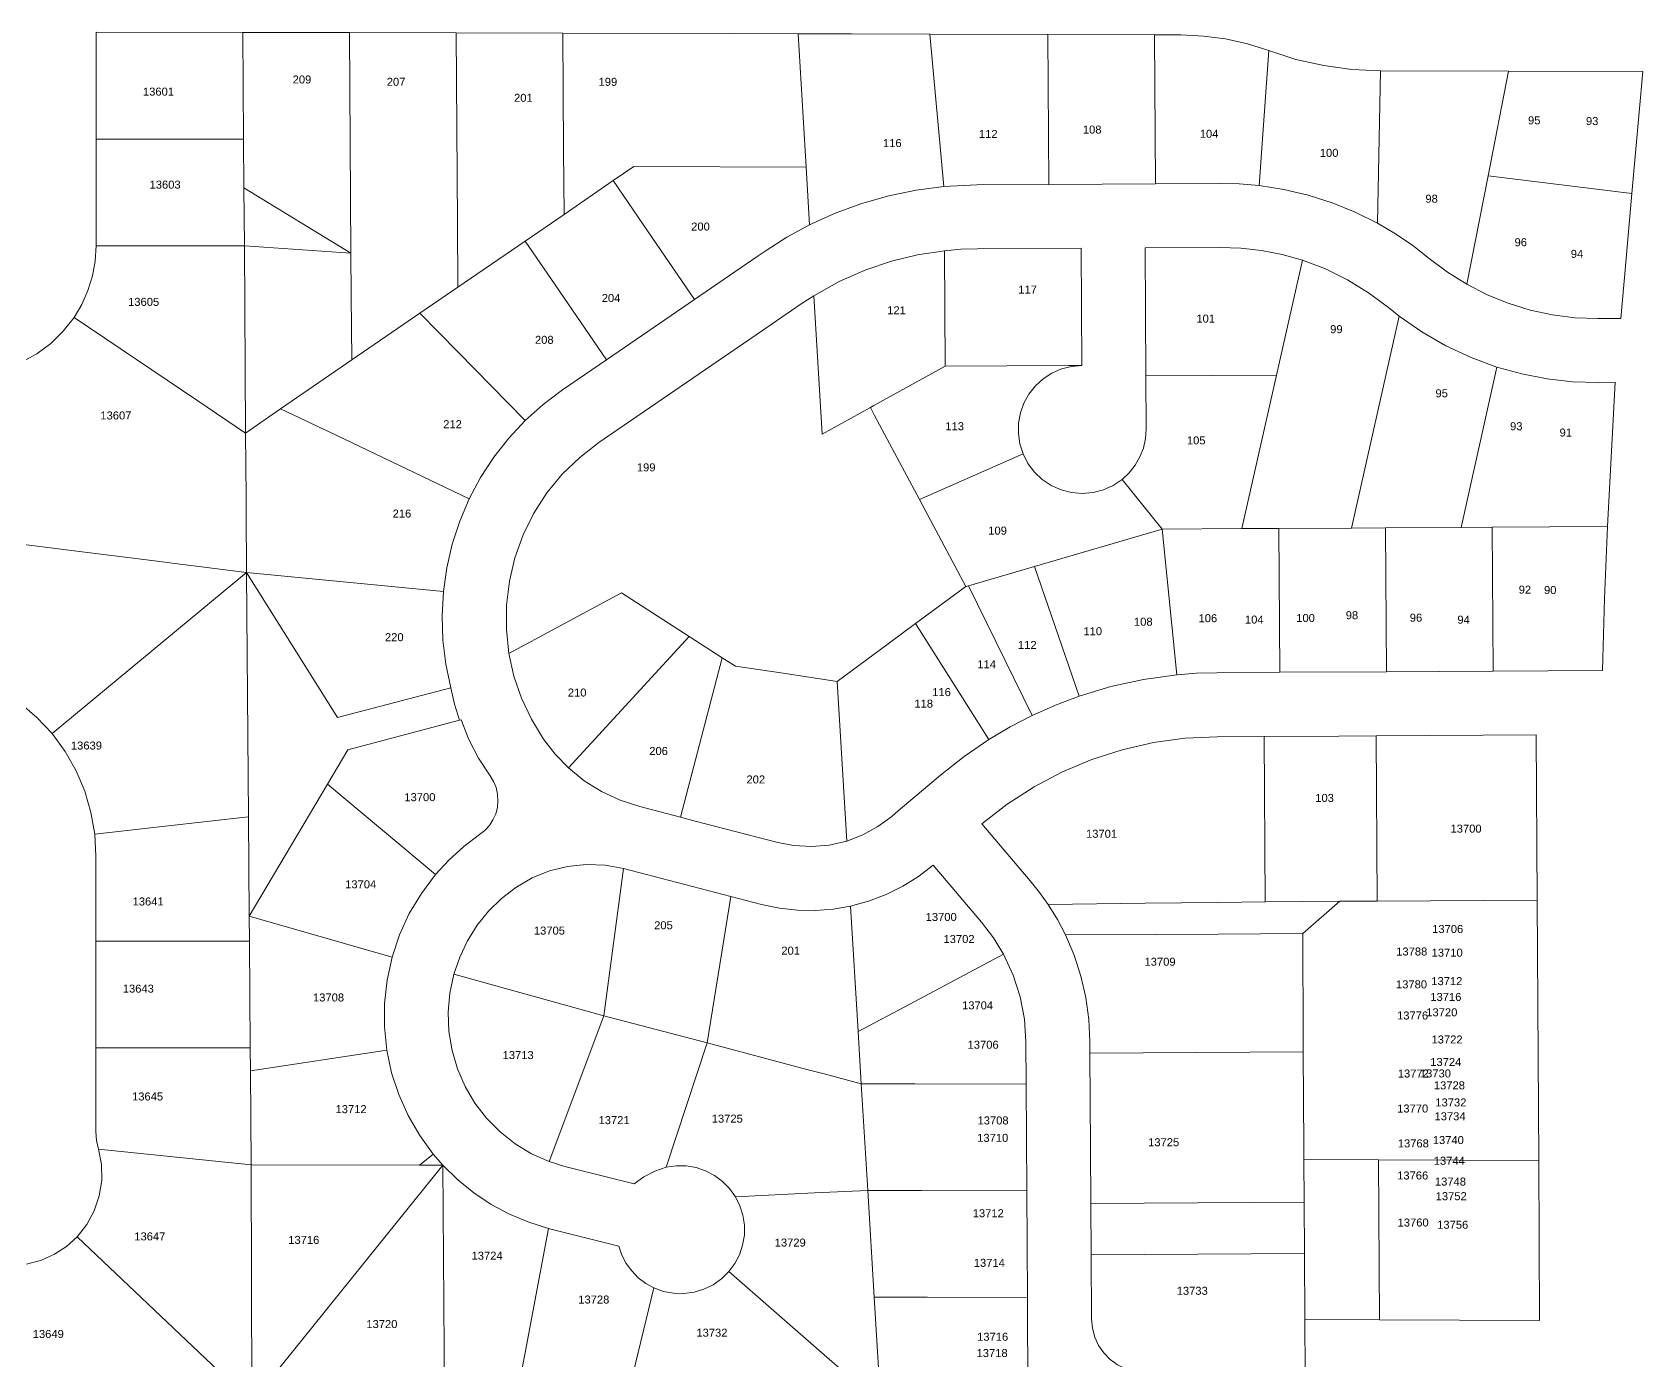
# Model space of a CAD drawing. Header units: feet. Extents: x 865220 to 2822444, y -2240498 to 975731.
# Drawn here: x 2810751 to 2812260, y 968217 to 969462 of the extents above; entities that cross this region are included whole.
import ezdxf
from ezdxf.enums import TextEntityAlignment as Align

# ---------------------------------------------------------------- set-up
doc = ezdxf.new("R2010")
doc.units = ezdxf.units.FT
doc.header["$LTSCALE"] = 0.015
doc.header["$MEASUREMENT"] = 0
doc.layers.add('Dakota County Addresses', color=7, linetype='Continuous')
doc.layers.add('Dakota County Parcels', color=7, linetype='Continuous')
doc.styles.add('Dimensions 100', font='arial.ttf')

# ---------------------------------------------------------------- blocks, each defined once
blk = doc.blocks.new('ACMAP_ANN_TEMPLATE_Dakota County Addresses')
at = {"layer": 'Dakota County Addresses', "style": 'Dimensions 100'}
blk.add_attdef('DakotaCountyAddress', text='', height=50, dxfattribs=at).set_placement((0, 0), align=Align.CENTER)

msp = doc.modelspace()

# ---------------------------------------------------------------- linework, layer by layer
at = {"layer": 'Dakota County Parcels', "lineweight": 5}
for p, q in [((2810810.4, 969462.2), (2810947.9, 969461.8)), ((2810810.4, 969361.8), (2810810.4, 969462.2)), ((2810947.9, 969461.8), (2811047.8, 969462)), ((2810948.6, 969361.8), (2810947.9, 969461.8)), ((2811047.8, 969462), (2811147.8, 969461.7)), ((2811049.3, 969255), (2811047.8, 969462)), ((2811147.8, 969461.7), (2811247.8, 969461.4)), ((2811468.4, 969460.7), (2811475.9, 969335.7)), ((2811591.8, 969460.3), (2811702.5, 969460)), ((2811591.8, 969460.3), (2811605.1, 969317.5)), ((2811702.5, 969460), (2811802.5, 969459.7)), ((2811703.3, 969319.5), (2811702.5, 969460)), ((2811803.3, 969320), (2811802.5, 969459.7)), ((2811802.5, 969459.7), (2811827.2, 969459.6)), ((2811900.5, 969318.3), (2811909.5, 969444.9)), ((2812011.5, 969283), (2812014.3, 969426)), ((2812014.3, 969426), (2812134.2, 969425.7)), ((2812115, 969327.6), (2812134.2, 969425.7)), ((2812134.2, 969425.7), (2812260.1, 969425.3)), ((2812249.8, 969310.8), (2812260.1, 969425.3)), ((2810810.4, 969361.8), (2810948.6, 969361.8)), ((2810810.4, 969261.8), (2810810.4, 969361.8)), ((2810949, 969316.2), (2810948.6, 969361.8)), ((2811295, 969323), (2811314.3, 969336.2)), ((2811314.3, 969336.2), (2811475.9, 969335.7)), ((2811475.9, 969335.7), (2811479.2, 969281.5)), ((2812095.1, 969225.8), (2812115, 969327.6)), ((2812115, 969327.6), (2812249.8, 969310.8)), ((2810949.4, 969261.8), (2810949, 969316.2)), ((2811049.3, 969255), (2810949, 969316.2)), ((2811249, 969291.4), (2811295, 969323)), ((2811636, 969319.1), (2811605.1, 969317.5)), ((2811636, 969319.1), (2811703.3, 969319.5)), ((2811703.3, 969319.5), (2811803.3, 969320)), ((2811803.3, 969320), (2811863.3, 969320.4)), ((2812243.7, 969242.8), (2812249.8, 969310.8)), ((2811212.6, 969266.4), (2811249, 969291.4)), ((2811149.5, 969223.2), (2811212.6, 969266.4)), ((2810810.4, 969261.8), (2810949.4, 969261.8)), ((2810949.4, 969261.8), (2811049.3, 969255)), ((2811606.1, 969148.9), (2811605.5, 969257.3)), ((2811636.4, 969259.1), (2811733.7, 969259.7)), ((2811734.3, 969149.7), (2811733.7, 969259.7)), ((2811793.7, 969260), (2811863.6, 969260.4)), ((2811794.4, 969140), (2811793.7, 969260)), ((2811916.8, 969140.7), (2811941, 969248.4)), ((2812243.7, 969242.8), (2812239.5, 969193.8)), ((2811113.9, 969198.8), (2811149.5, 969223.2)), ((2811288.9, 969155.1), (2811371.4, 969211.7)), ((2811483.2, 969215.1), (2811471.3, 969207.4)), ((2811491, 969085.4), (2811483.2, 969215.1)), ((2811050, 969155), (2811113.9, 969198.8)), ((2811987.1, 968997.3), (2812031.7, 969195.9)), ((2812021.6, 969203.9), (2812031.7, 969195.9)), ((2812217.9, 969193.7), (2812239.5, 969193.8)), ((2810983.3, 969109.2), (2811050, 969155)), ((2811247.7, 969126.9), (2811288.9, 969155.1)), ((2811606.1, 969148.9), (2811721.8, 969149.6)), ((2811721.8, 969149.6), (2811723.9, 969149.6)), ((2811723.9, 969149.6), (2811726, 969149.6)), ((2811726, 969149.6), (2811728, 969149.6)), ((2811728, 969149.6), (2811730.1, 969149.6)), ((2811730.1, 969149.6), (2811732.2, 969149.7)), ((2811732.2, 969149.7), (2811734.3, 969149.7)), ((2812089.7, 968997.9), (2812123.4, 969148.2)), ((2811794.4, 969140), (2811916.8, 969140.7)), ((2811794.6, 969090), (2811794.4, 969140)), ((2811884.4, 968996.7), (2811916.8, 969140.7)), ((2812218.2, 969133.7), (2812234.2, 969133.9)), ((2812234.2, 969133.9), (2812227.1, 968998.7)), ((2810950.6, 969086.2), (2810983.3, 969109.2)), ((2811491, 969085.4), (2811536.1, 969110.3)), ((2811582.2, 969023.9), (2811679.2, 969066.9)), ((2811772.2, 969042.9), (2811809.6, 968996.3)), ((2810951.5, 968955.6), (2810951.2, 969011.8)), ((2811582.2, 969023.9), (2811625.7, 968942.4)), ((2811689.8, 968961.2), (2811809.6, 968996.3)), ((2811809.6, 968996.3), (2811884.4, 968996.7)), ((2811809.6, 968996.3), (2811823.2, 968859.7)), ((2811884.4, 968996.7), (2811919, 968996.9)), ((2811919, 968996.9), (2811987.1, 968997.3)), ((2811919.8, 968862), (2811919, 968996.9)), ((2811987.1, 968997.3), (2812019, 968997.5)), ((2812019, 968997.5), (2812089.7, 968997.9)), ((2812019.8, 968862.5), (2812019, 968997.5)), ((2812089.7, 968997.9), (2812119, 968998.1)), ((2812119, 968998.1), (2812227.1, 968998.7)), ((2812119.8, 968863.1), (2812119, 968998.1)), ((2810951.5, 968955.6), (2811135.9, 968937.7)), ((2810951.5, 968955.6), (2811036.6, 968819.5)), ((2810953.3, 968726.5), (2810951.5, 968955.6)), ((2811628.1, 968943.1), (2811689.8, 968961.2)), ((2811689.8, 968961.2), (2811731.7, 968839.6)), ((2811197.4, 968879.7), (2811303, 968936.6)), ((2811303, 968936.6), (2811366.3, 968895.7)), ((2811578.5, 968907.7), (2811625.7, 968942.4)), ((2811625.7, 968942.4), (2811628.1, 968943.1)), ((2811628.1, 968943.1), (2811687.8, 968821.6)), ((2811578.5, 968907.7), (2811647.2, 968799.1)), ((2811253.1, 968772.5), (2811366.3, 968895.7)), ((2811366.3, 968895.7), (2811397.2, 968875.7)), ((2811397.2, 968875.7), (2811358.3, 968726.1)), ((2811397.2, 968875.7), (2811409.6, 968867.7)), ((2811860.7, 968861.6), (2811919.8, 968862)), ((2811919.8, 968862), (2812019.8, 968862.5)), ((2812019.8, 968862.5), (2812119.8, 968863.1)), ((2812119.8, 968863.1), (2812222.3, 968863.7)), ((2811036.6, 968819.5), (2811142.9, 968847.6)), ((2811513.9, 968703.8), (2811504.9, 968853.5)), ((2811046.3, 968789.3), (2811151, 968817)), ((2811151, 968817), (2811152.7, 968817.4)), ((2811861, 968801.6), (2811905.2, 968801.9)), ((2811905.2, 968801.9), (2811975.2, 968802.3)), ((2811906.1, 968646.9), (2811905.2, 968801.9)), ((2811975.2, 968802.3), (2812010.2, 968802.5)), ((2812010.2, 968802.5), (2812160.2, 968803.4)), ((2812011.1, 968647.5), (2812010.2, 968802.5)), ((2812161.1, 968648.4), (2812160.2, 968803.4)), ((2811027.3, 968757.1), (2811046.3, 968789.3)), ((2810954, 968633.3), (2811027.3, 968757.1)), ((2811027.3, 968757.1), (2811128.5, 968672.3)), ((2810954, 968633.3), (2810953.3, 968726.5)), ((2811319.9, 968736.1), (2811358.3, 968726.1)), ((2811358.3, 968726.1), (2811371.9, 968722.6)), ((2811371.9, 968722.6), (2811449.3, 968702.5)), ((2810810.3, 968690), (2810809.1, 968710.2)), ((2811640.7, 968720), (2811686, 968666.6)), ((2810810.3, 968610), (2810810.3, 968690)), ((2811286.3, 968540), (2811304.8, 968678)), ((2811304.8, 968678), (2811405.2, 968651.9)), ((2811595, 968681.2), (2811640.3, 968627.8)), ((2811383, 968514.5), (2811405.2, 968651.9)), ((2811405.2, 968651.9), (2811434.2, 968644.4)), ((2811906.1, 968646.9), (2811976.1, 968647.3)), ((2811941.3, 968617.1), (2811976.1, 968647.3)), ((2811976.1, 968647.3), (2812011.1, 968647.5)), ((2812011.1, 968647.5), (2812161.1, 968648.4)), ((2812162.5, 968404.4), (2812161.1, 968648.4)), ((2810954, 968633.3), (2811087.8, 968594.9)), ((2810954.1, 968610), (2810954, 968633.3)), ((2811524.7, 968525.2), (2811517.6, 968642.8)), ((2811862.1, 968616.6), (2811941.3, 968617.1)), ((2811941.8, 968517.1), (2811941.3, 968617.1)), ((2810810.2, 968510), (2810810.3, 968610)), ((2810954.9, 968510), (2810954.1, 968610)), ((2811719, 968615.8), (2811804.4, 968616.3)), ((2811804.4, 968616.3), (2811862.1, 968616.6)), ((2811286.3, 968540), (2811145.7, 968578.9)), ((2811235.1, 968403.3), (2811286.3, 968540)), ((2811286.3, 968540), (2811383, 968514.5)), ((2811344.8, 968397.9), (2811383, 968514.5)), ((2811527.6, 968476.3), (2811524.7, 968525.2)), ((2811682.1, 968475.8), (2811681.9, 968515.6)), ((2811741.9, 968504.9), (2811741.9, 968515.9)), ((2811941.9, 968506.1), (2811941.8, 968517.1)), ((2810810.2, 968431.4), (2810810.2, 968510)), ((2810955, 968488.3), (2810954.9, 968510)), ((2810955, 968488.3), (2811082.9, 968507.6)), ((2811741.9, 968504.9), (2811941.9, 968506.1)), ((2811742.5, 968415.9), (2811741.9, 968504.9)), ((2811942.4, 968417.1), (2811941.9, 968506.1)), ((2810955.7, 968400.1), (2810955, 968488.3)), ((2811533.6, 968376.3), (2811527.6, 968476.3)), ((2811682.7, 968375.9), (2811682.1, 968475.8)), ((2810812.6, 968414.9), (2810955.7, 968400.1)), ((2811113.5, 968399.8), (2811126.3, 968410.3)), ((2811126.3, 968410.3), (2811135.4, 968399.8)), ((2811742.8, 968363.9), (2811742.5, 968415.9)), ((2811942.5, 968405.1), (2811942.4, 968417.1)), ((2810955.7, 968400.1), (2811113.5, 968399.8)), ((2810956.3, 968177.8), (2810955.7, 968400.1)), ((2810956.3, 968177.8), (2811135.4, 968399.8)), ((2811113.5, 968399.8), (2811135.4, 968399.8)), ((2811137.1, 968177.1), (2811135.4, 968399.8)), ((2811235.1, 968403.3), (2811249.6, 968398.7)), ((2811249.6, 968398.7), (2811314.7, 968382.4)), ((2811942.5, 968405.1), (2812012.5, 968404.9)), ((2811942.7, 968365.1), (2811942.5, 968405.1)), ((2812013.4, 968254.9), (2812012.5, 968404.9)), ((2812012.5, 968404.9), (2812162.5, 968404.4)), ((2812163.3, 968254.4), (2812162.5, 968404.4)), ((2811533.6, 968376.3), (2811539.6, 968276.3)), ((2811683.3, 968275.9), (2811682.7, 968375.9)), ((2811742.8, 968363.9), (2811942.7, 968365.1)), ((2811743, 968315.9), (2811742.8, 968363.9)), ((2811943, 968317.1), (2811942.7, 968365.1)), ((2810792.6, 968332.7), (2810956.3, 968177.8)), ((2811203.7, 968177), (2811234.5, 968340.6)), ((2811234.5, 968340.6), (2811245.4, 968337.8)), ((2811245.4, 968337.8), (2811300.4, 968323.9)), ((2811743, 968315.9), (2811943, 968317.1)), ((2811743.4, 968255.7), (2811743, 968315.9)), ((2811943.4, 968255.1), (2811943, 968317.1)), ((2811306.9, 968176.7), (2811333.3, 968284.9)), ((2811539.6, 968276.3), (2811545.7, 968176.2)), ((2811683.9, 968175.9), (2811683.3, 968275.9)), ((2811943.4, 968255.1), (2812013.4, 968254.9)), ((2811943.7, 968205.1), (2811943.4, 968255.1)), ((2812013.4, 968254.9), (2812163.3, 968254.4))]:
    msp.add_line(p, q, dxfattribs=at)
for points in [[(2811149.5, 969223.2), (2811149.1, 969283.5), (2811147.8, 969461.7)], [(2811249, 969291.4), (2811248.6, 969351.7), (2811247.8, 969461.4)], [(2811247.8, 969461.4), (2811407.8, 969460.9), (2811468.4, 969460.7)], [(2811468.4, 969460.7), (2811518.5, 969460.6), (2811591.8, 969460.3)], [(2811909.5, 969444.9), (2811889.5, 969451.2), (2811869, 969455.8), (2811848.2, 969458.6), (2811827.2, 969459.6)], [(2811909.5, 969444.9), (2811934.9, 969436.7), (2811961, 969430.9), (2811987.5, 969427.3), (2812014.3, 969426)], [(2811295, 969323), (2811323.3, 969281.8), (2811371.4, 969211.7)], [(2811605.1, 969317.5), (2811579, 969314.1), (2811553.3, 969308.8), (2811528, 969301.6), (2811503.2, 969292.5), (2811479.2, 969281.5)], [(2811900.5, 969318.3), (2811881.9, 969319.9), (2811863.3, 969320.4)], [(2812011.5, 969283), (2811990.5, 969293.4), (2811968.8, 969302.2), (2811946.5, 969309.3), (2811923.7, 969314.7), (2811900.5, 969318.3)], [(2811479.2, 969281.5), (2811457.8, 969269.9), (2811437.4, 969256.9)], [(2812059.9, 969250.1), (2812044.5, 969262.1), (2812028.3, 969273.1), (2812011.5, 969283)], [(2811212.6, 969266.4), (2811240.8, 969225.2), (2811288.9, 969155.1)], [(2810789.8, 969194.7), (2810797.1, 969207), (2810802.8, 969220), (2810807, 969233.6), (2810809.5, 969247.6), (2810810.4, 969261.8)], [(2810950.6, 969086.2), (2810950.2, 969147.2), (2810949.4, 969261.8)], [(2811050, 969155), (2811049.6, 969215.3), (2811049.3, 969255)], [(2811371.4, 969211.7), (2811430.8, 969252.4), (2811437.4, 969256.9)], [(2811605.5, 969257.3), (2811580.4, 969253.4), (2811555.8, 969247.4), (2811531.8, 969239.3), (2811506.9, 969228.3), (2811483.2, 969215.1)], [(2811636.4, 969259.1), (2811620.9, 969258.6), (2811605.5, 969257.3)], [(2811941, 969248.4), (2811922.1, 969253.7), (2811902.8, 969257.5), (2811883.3, 969259.7), (2811863.6, 969260.4)], [(2812021.6, 969203.9), (2812003.1, 969217.9), (2811983.4, 969230), (2811962.6, 969240.2), (2811941, 969248.4)], [(2812059.9, 969250.1), (2812077, 969237.2), (2812095.1, 969225.8)], [(2812095.1, 969225.8), (2812114.1, 969216), (2812133.9, 969208), (2812154.4, 969201.7), (2812175.3, 969197.1), (2812196.5, 969194.5), (2812217.9, 969193.7)], [(2811281.6, 969077.4), (2811435, 969182.6), (2811471.3, 969207.4)], [(2810740.4, 969152.7), (2810754.8, 969160.6), (2810768, 969170.3), (2810779.7, 969181.8), (2810789.8, 969194.7)], [(2810789.8, 969194.7), (2810905.9, 969116.4), (2810950.6, 969086.2)], [(2811113.9, 969198.8), (2811149.4, 969162.6), (2811212.7, 969098.1)], [(2812031.7, 969195.9), (2812053, 969181.1), (2812075.5, 969168.2), (2812099.1, 969157.2), (2812123.4, 969148.2)], [(2811536.1, 969110.3), (2811539.4, 969112.1), (2811606.1, 969148.9)], [(2811734.3, 969149.7), (2811724.6, 969148.8), (2811715.1, 969146.4), (2811706.2, 969142.5), (2811698, 969137.2), (2811690.8, 969130.6), (2811684.7, 969122.9), (2811680, 969114.4), (2811676.7, 969105.2), (2811675, 969095.6), (2811674.8, 969085.8), (2811676.2, 969076.2), (2811679.2, 969066.9)], [(2812123.4, 969148.2), (2812146.6, 969141.8), (2812170.3, 969137.2), (2812194.2, 969134.5), (2812218.2, 969133.7)], [(2811247.7, 969126.9), (2811229.5, 969113.2), (2811212.7, 969098.1)], [(2810983.3, 969109.2), (2811035.3, 969084.3), (2811160.2, 969024.6)], [(2811536.1, 969110.3), (2811540, 969102.9), (2811582.2, 969023.9)], [(2810951.2, 969011.8), (2810951.1, 969019.3), (2810951.1, 969026.6), (2810950.6, 969086.2)], [(2811212.7, 969098.1), (2811197.2, 969081.5), (2811183.2, 969063.6), (2811170.8, 969044.6), (2811160.2, 969024.6)], [(2811772.2, 969042.9), (2811778.8, 969049), (2811784.4, 969056.1), (2811788.8, 969063.9), (2811792.1, 969072.3), (2811794, 969081.1), (2811794.6, 969090)], [(2811281.6, 969077.4), (2811263.7, 969063.5), (2811247.4, 969047.7), (2811233, 969030.2), (2811220.7, 969011.1), (2811210.7, 968990.8), (2811203, 968969.4), (2811197.8, 968947.4), (2811195.1, 968924.9), (2811195, 968902.2), (2811197.4, 968879.7)], [(2811679.2, 969066.9), (2811683.8, 969057.9), (2811689.8, 969049.8), (2811697.2, 969042.8), (2811705.6, 969037.2), (2811714.8, 969033), (2811724.6, 969030.5), (2811734.7, 969029.7), (2811744.8, 969030.5), (2811754.6, 969033.1), (2811763.8, 969037.3), (2811772.2, 969042.9)], [(2811160.2, 969024.6), (2811151.3, 969003.8), (2811144.2, 968982.2), (2811139.1, 968960.1), (2811135.9, 968937.7)], [(2812227.1, 968998.7), (2812224.3, 968931.2), (2812222.3, 968863.7)], [(2810730.6, 968983.5), (2810784.9, 968976.6), (2810865.3, 968966.5), (2810884.2, 968964.1), (2810951.5, 968955.6)], [(2810769.2, 968804.5), (2810809.2, 968837.7), (2810951.5, 968955.6)], [(2811135.9, 968937.7), (2811134.7, 968915), (2811135.5, 968892.3), (2811138.2, 968869.8), (2811142.9, 968847.6)], [(2811504.9, 968853.5), (2811552.9, 968888.8), (2811578.5, 968907.7)], [(2811197.4, 968879.7), (2811202.1, 968858.4), (2811209.2, 968837.7), (2811218.4, 968818), (2811229.7, 968799.4)], [(2810769.2, 968804.5), (2810755, 968819.8), (2810739.1, 968833.4), (2810721.8, 968845), (2810703.3, 968854.6), (2810688.5, 968860.3)], [(2811409.6, 968867.7), (2811454.4, 968861.1), (2811504.9, 968853.5)], [(2811823.2, 968859.7), (2811792.2, 968855.4), (2811761.6, 968848.7), (2811731.7, 968839.6)], [(2811860.7, 968861.6), (2811841.9, 968861.1), (2811823.2, 968859.7)], [(2811142.9, 968847.6), (2811146.4, 968832.2), (2811151, 968817)], [(2811731.7, 968839.6), (2811709.5, 968831.3), (2811687.8, 968821.6)], [(2811152.7, 968817.4), (2811159.8, 968799.1), (2811168.9, 968781.5), (2811179.7, 968765.1)], [(2811687.8, 968821.6), (2811667.2, 968810.9), (2811647.2, 968799.1)], [(2810809.1, 968710.2), (2810805.6, 968730.7), (2810799.8, 968750.6), (2810791.7, 968769.7), (2810781.4, 968787.8), (2810769.2, 968804.5)], [(2811229.7, 968799.4), (2811240.6, 968785.3), (2811253.1, 968772.5)], [(2811647.2, 968799.1), (2811624, 968783.2), (2811601.9, 968765.7)], [(2811861, 968801.6), (2811831.1, 968800.2), (2811801.4, 968796.1), (2811772.2, 968789.4), (2811743.7, 968780.2)], [(2811253.1, 968772.5), (2811268, 968760.4), (2811284.2, 968750.2), (2811301.6, 968742), (2811319.9, 968736.1)], [(2811743.7, 968780.2), (2811716.1, 968768.6), (2811689.6, 968754.6), (2811664.4, 968738.4), (2811640.7, 968720)], [(2811169.9, 968709.8), (2811174.8, 968713.7), (2811179, 968718.3), (2811182.4, 968723.6), (2811185, 968729.3), (2811186.5, 968735.4), (2811187.1, 968741.6), (2811186.7, 968747.8), (2811185.3, 968753.9), (2811183, 968759.7), (2811179.7, 968765.1)], [(2811556.2, 968726.9), (2811562.3, 968732.1), (2811601.9, 968765.7)], [(2810809.1, 968710.2), (2810875.1, 968717.7), (2810953.3, 968726.5)], [(2811513.9, 968703.8), (2811529, 968709.6), (2811543.2, 968717.3), (2811556.2, 968726.9)], [(2811169.9, 968709.8), (2811155, 968698.6), (2811141.1, 968686), (2811128.5, 968672.3)], [(2811449.3, 968702.5), (2811464.1, 968699.6), (2811480.8, 968698.6), (2811497.6, 968700.1), (2811513.9, 968703.8)], [(2811304.8, 968678), (2811287.5, 968681.2), (2811269.9, 968681.9), (2811252.4, 968680.1), (2811235.3, 968675.9), (2811219, 968669.2), (2811203.8, 968660.3)], [(2811517.6, 968642.8), (2811534.5, 968647.4), (2811550.9, 968653.6), (2811566.5, 968661.4), (2811581.2, 968670.6), (2811595, 968681.2)], [(2811128.5, 968672.3), (2811115.3, 968654.7), (2811104, 968635.8), (2811094.8, 968615.8), (2811087.8, 968594.9)], [(2811702.8, 968644.3), (2811694.7, 968655.7), (2811686, 968666.6)], [(2811203.8, 968660.3), (2811190.4, 968649.9), (2811178.2, 968638), (2811167.5, 968624.8), (2811158.5, 968610.4), (2811151.2, 968595), (2811145.7, 968578.9)], [(2811434.2, 968644.4), (2811450.8, 968640.9), (2811467.7, 968639), (2811484.4, 968638.7), (2811501.1, 968640), (2811517.6, 968642.8)], [(2811702.8, 968644.3), (2811793.6, 968645.5), (2811861.9, 968646.3), (2811906.1, 968646.9)], [(2811719, 968615.8), (2811711.4, 968630.3), (2811702.8, 968644.3)], [(2811660.9, 968597.6), (2811651.4, 968613.2), (2811640.3, 968627.8)], [(2810810.3, 968610), (2810934.1, 968610), (2810954.1, 968610)], [(2811741.9, 968515.9), (2811740.8, 968536.5), (2811738, 968557), (2811733.4, 968577.1), (2811727, 968596.8), (2811719, 968615.8)], [(2811087.8, 968594.9), (2811083.1, 968573.4), (2811080.7, 968551.5), (2811080.6, 968529.5), (2811082.9, 968507.6)], [(2811524.7, 968525.2), (2811573.2, 968551), (2811660.9, 968597.6)], [(2811681.9, 968515.6), (2811680.5, 968536.9), (2811676.4, 968557.9), (2811669.9, 968578.2), (2811660.9, 968597.6)], [(2811145.7, 968578.9), (2811141.9, 968561.3), (2811140.4, 968543.3), (2811141.1, 968525.3), (2811144, 968507.5), (2811149.1, 968490.3), (2811156.3, 968473.7), (2811165.4, 968458.2), (2811176.4, 968443.9), (2811189.1, 968431.1), (2811203.2, 968420), (2811218.6, 968410.7), (2811235.1, 968403.3)], [(2811383, 968514.5), (2811476.7, 968489.7), (2811494, 968485.2), (2811527.6, 968476.3)], [(2810810.2, 968510), (2810947.9, 968510), (2810954.9, 968510)], [(2811082.9, 968507.6), (2811087.4, 968486.6), (2811094.1, 968466.1), (2811102.9, 968446.4), (2811113.7, 968427.7), (2811126.3, 968410.3)], [(2811527.6, 968476.3), (2811577.7, 968476.2), (2811682.1, 968475.8)], [(2810810.2, 968431.4), (2810810.8, 968423.1), (2810812.6, 968414.9)], [(2810792.6, 968332.7), (2810801.7, 968344.3), (2810808.7, 968357.2), (2810813.4, 968371.2), (2810815.7, 968385.7), (2810815.4, 968400.4), (2810812.6, 968414.9)], [(2811135.4, 968399.8), (2811149.4, 968386.1), (2811164.5, 968373.9), (2811180.8, 968363.1), (2811198, 968353.9), (2811215.9, 968346.4), (2811234.5, 968340.6)], [(2811344.8, 968397.9), (2811334, 968394.2), (2811323.9, 968389), (2811314.7, 968382.4)], [(2811409.7, 968370.3), (2811404.2, 968378), (2811397.6, 968384.7), (2811390, 968390.3), (2811381.7, 968394.7), (2811372.8, 968397.7), (2811363.5, 968399.2), (2811354.1, 968399.3), (2811344.8, 968397.9)], [(2811409.7, 968370.3), (2811483.7, 968373.9), (2811533.6, 968376.3)], [(2811533.6, 968376.3), (2811583.7, 968376.2), (2811682.7, 968375.9)], [(2811403.5, 968300.1), (2811409.1, 968307.6), (2811413.4, 968316), (2811416.4, 968324.9), (2811418, 968334.2), (2811418.1, 968343.6), (2811416.7, 968352.9), (2811413.9, 968361.9), (2811409.7, 968370.3)], [(2810706.8, 968309.1), (2810719.8, 968306.5), (2810733.2, 968305.9), (2810746.5, 968307.4), (2810759.3, 968310.9), (2810771.5, 968316.4), (2810782.7, 968323.7), (2810792.6, 968332.7)], [(2811300.4, 968323.9), (2811303.2, 968315.6), (2811307.3, 968307.8), (2811312.4, 968300.7), (2811318.6, 968294.4), (2811325.6, 968289.1), (2811333.3, 968284.9)], [(2811333.3, 968284.9), (2811342.3, 968281.6), (2811351.7, 968279.8), (2811361.4, 968279.6), (2811370.9, 968280.8), (2811380.1, 968283.6), (2811388.7, 968287.8), (2811396.6, 968293.4), (2811403.5, 968300.1)], [(2811403.5, 968300.1), (2811492.8, 968222.2), (2811545.7, 968176.2)], [(2811539.6, 968276.3), (2811589.7, 968276.2), (2811683.3, 968275.9)], [(2811743.4, 968255.7), (2811744.2, 968247.1), (2811746.4, 968238.8), (2811750, 968231), (2811754.9, 968223.9), (2811760.9, 968217.8), (2811767.8, 968212.7), (2811775.6, 968209), (2811783.8, 968206.5), (2811792.4, 968205.6)]]:
    msp.add_lwpolyline(points, dxfattribs=at)

# ---------------------------------------------------------------- block references
at = {"layer": 'Dakota County Addresses', "lineweight": 5, "xscale": 0.15, "yscale": 0.15, "zscale": 0.15}
for p, values in [((2811003.4, 969414.1), {'DakotaCountyAddress': '209'}), ((2811091.6, 969411.9), {'DakotaCountyAddress': '207'}), ((2811290.1, 969411.9), {'DakotaCountyAddress': '199'}), ((2810868.9, 969402.7), {'DakotaCountyAddress': '13601'}), ((2811210.9, 969396.9), {'DakotaCountyAddress': '201'}), ((2811744, 969367.1), {'DakotaCountyAddress': '108'}), ((2812158.3, 969375.8), {'DakotaCountyAddress': '95'}), ((2812212.6, 969375.1), {'DakotaCountyAddress': '93'}), ((2811556.7, 969354.5), {'DakotaCountyAddress': '116'}), ((2811646.6, 969363), {'DakotaCountyAddress': '112'}), ((2811853.6, 969363.2), {'DakotaCountyAddress': '104'}), ((2811966.1, 969345.3), {'DakotaCountyAddress': '100'}), ((2810875.1, 969315.5), {'DakotaCountyAddress': '13603'}), ((2812062.1, 969302.3), {'DakotaCountyAddress': '98'}), ((2811376.9, 969276.2), {'DakotaCountyAddress': '200'}), ((2812145.7, 969261.5), {'DakotaCountyAddress': '96'}), ((2812198.4, 969250.6), {'DakotaCountyAddress': '94'}), ((2811683.5, 969217.1), {'DakotaCountyAddress': '117'}), ((2810855, 969205.6), {'DakotaCountyAddress': '13605'}), ((2811293.1, 969209.2), {'DakotaCountyAddress': '204'}), ((2811560.6, 969197.7), {'DakotaCountyAddress': '121'}), ((2811850.4, 969189.9), {'DakotaCountyAddress': '101'}), ((2811230.5, 969170), {'DakotaCountyAddress': '208'}), ((2811972.9, 969180), {'DakotaCountyAddress': '99'}), ((2812071.6, 969119.9), {'DakotaCountyAddress': '95'}), ((2810829, 969099.1), {'DakotaCountyAddress': '13607'}), ((2811144.5, 969090.9), {'DakotaCountyAddress': '212'}), ((2811615.1, 969089), {'DakotaCountyAddress': '113'}), ((2812141.5, 969089), {'DakotaCountyAddress': '93'}), ((2812187.9, 969083.1), {'DakotaCountyAddress': '91'}), ((2811841.5, 969075.7), {'DakotaCountyAddress': '105'}), ((2811326, 969050.4), {'DakotaCountyAddress': '199'}), ((2811097.1, 969007.1), {'DakotaCountyAddress': '216'}), ((2811655.3, 968991.1), {'DakotaCountyAddress': '109'}), ((2812149.6, 968935.8), {'DakotaCountyAddress': '92'}), ((2812173.3, 968935.4), {'DakotaCountyAddress': '90'}), ((2811987.5, 968911.8), {'DakotaCountyAddress': '98'}), ((2811744.5, 968896.8), {'DakotaCountyAddress': '110'}), ((2811791.9, 968905.7), {'DakotaCountyAddress': '108'}), ((2811852.4, 968909), {'DakotaCountyAddress': '106'}), ((2811895.9, 968907.7), {'DakotaCountyAddress': '104'}), ((2811944, 968909.2), {'DakotaCountyAddress': '100'}), ((2812047.5, 968909.5), {'DakotaCountyAddress': '96'}), ((2812092.1, 968907.6), {'DakotaCountyAddress': '94'}), ((2811089.9, 968891.2), {'DakotaCountyAddress': '220'}), ((2811683.2, 968883.9), {'DakotaCountyAddress': '112'}), ((2811645.1, 968865.8), {'DakotaCountyAddress': '114'}), ((2811261.3, 968839.3), {'DakotaCountyAddress': '210'}), ((2811602.8, 968839.7), {'DakotaCountyAddress': '116'}), ((2811586.1, 968828.9), {'DakotaCountyAddress': '118'}), ((2810801.4, 968789.6), {'DakotaCountyAddress': '13639'}), ((2811337.6, 968784.5), {'DakotaCountyAddress': '206'}), ((2811428.7, 968757.8), {'DakotaCountyAddress': '202'}), ((2811113.9, 968741.2), {'DakotaCountyAddress': '13700'}), ((2811961.8, 968740.5), {'DakotaCountyAddress': '103'}), ((2811961.8, 968740.5), {'DakotaCountyAddress': '103'}), ((2811961.8, 968740.5), {'DakotaCountyAddress': '103'}), ((2811961.8, 968740.5), {'DakotaCountyAddress': '103'}), ((2811961.8, 968740.5), {'DakotaCountyAddress': '103'}), ((2811961.8, 968740.5), {'DakotaCountyAddress': '103'}), ((2811961.8, 968740.5), {'DakotaCountyAddress': '103'}), ((2811961.8, 968740.5), {'DakotaCountyAddress': '103'}), ((2811961.8, 968740.5), {'DakotaCountyAddress': '103'}), ((2811961.8, 968740.5), {'DakotaCountyAddress': '103'}), ((2811961.8, 968740.5), {'DakotaCountyAddress': '103'}), ((2811752.8, 968706.9), {'DakotaCountyAddress': '13701'}), ((2811752.8, 968706.9), {'DakotaCountyAddress': '13701'}), ((2811752.8, 968706.9), {'DakotaCountyAddress': '13701'}), ((2811752.8, 968706.9), {'DakotaCountyAddress': '13701'}), ((2811752.8, 968706.9), {'DakotaCountyAddress': '13701'}), ((2811752.8, 968706.9), {'DakotaCountyAddress': '13701'}), ((2811752.8, 968706.9), {'DakotaCountyAddress': '13701'}), ((2811752.8, 968706.9), {'DakotaCountyAddress': '13701'}), ((2811752.8, 968706.9), {'DakotaCountyAddress': '13701'}), ((2811752.8, 968706.9), {'DakotaCountyAddress': '13701'}), ((2811752.8, 968706.9), {'DakotaCountyAddress': '13701'}), ((2811752.8, 968706.9), {'DakotaCountyAddress': '13701'}), ((2811752.8, 968706.9), {'DakotaCountyAddress': '13701'}), ((2812094.4, 968711.7), {'DakotaCountyAddress': '13700'}), ((2811058.4, 968659.5), {'DakotaCountyAddress': '13704'}), ((2810859.2, 968643.4), {'DakotaCountyAddress': '13641'}), ((2811602.5, 968628.9), {'DakotaCountyAddress': '13700'}), ((2811235.3, 968616.1), {'DakotaCountyAddress': '13705'}), ((2811342.2, 968621.1), {'DakotaCountyAddress': '205'}), ((2812077.2, 968617.6), {'DakotaCountyAddress': '13706'}), ((2811461.4, 968597.3), {'DakotaCountyAddress': '201'}), ((2811619.2, 968608.2), {'DakotaCountyAddress': '13702'}), ((2812043.5, 968596.5), {'DakotaCountyAddress': '13788'}), ((2812076.7, 968595.4), {'DakotaCountyAddress': '13710'}), ((2811807.6, 968586.9), {'DakotaCountyAddress': '13709'}), ((2811807.6, 968586.9), {'DakotaCountyAddress': '13709'}), ((2811807.6, 968586.9), {'DakotaCountyAddress': '13709'}), ((2811807.6, 968586.9), {'DakotaCountyAddress': '13709'}), ((2811807.6, 968586.9), {'DakotaCountyAddress': '13709'}), ((2811807.6, 968586.9), {'DakotaCountyAddress': '13709'}), ((2811807.6, 968586.9), {'DakotaCountyAddress': '13709'}), ((2811807.6, 968586.9), {'DakotaCountyAddress': '13709'}), ((2811807.6, 968586.9), {'DakotaCountyAddress': '13709'}), ((2811807.6, 968586.9), {'DakotaCountyAddress': '13709'}), ((2811807.6, 968586.9), {'DakotaCountyAddress': '13709'}), ((2811807.6, 968586.9), {'DakotaCountyAddress': '13709'}), ((2811807.6, 968586.9), {'DakotaCountyAddress': '13709'}), ((2812043.3, 968565.7), {'DakotaCountyAddress': '13780'}), ((2812076.4, 968568.7), {'DakotaCountyAddress': '13712'}), ((2810850, 968561.7), {'DakotaCountyAddress': '13643'}), ((2811028.3, 968553.4), {'DakotaCountyAddress': '13708'}), ((2812075.5, 968553.9), {'DakotaCountyAddress': '13716'}), ((2811636.6, 968546), {'DakotaCountyAddress': '13704'}), ((2812044.3, 968536.5), {'DakotaCountyAddress': '13776'}), ((2812071.7, 968539.5), {'DakotaCountyAddress': '13720'}), ((2811641.8, 968509.1), {'DakotaCountyAddress': '13706'}), ((2812076.6, 968514), {'DakotaCountyAddress': '13722'}), ((2811206, 968499.4), {'DakotaCountyAddress': '13713'}), ((2812075.4, 968492.9), {'DakotaCountyAddress': '13724'}), ((2812045, 968482.1), {'DakotaCountyAddress': '13772'}), ((2812065.7, 968482.2), {'DakotaCountyAddress': '13730'}), ((2810858.7, 968460.6), {'DakotaCountyAddress': '13645'}), ((2812078.8, 968471), {'DakotaCountyAddress': '13728'}), ((2811049.4, 968448.7), {'DakotaCountyAddress': '13712'}), ((2812044.4, 968449.3), {'DakotaCountyAddress': '13770'}), ((2812080.2, 968455), {'DakotaCountyAddress': '13732'}), ((2811295.9, 968438.4), {'DakotaCountyAddress': '13721'}), ((2811402, 968439.8), {'DakotaCountyAddress': '13725'}), ((2811651.1, 968438.1), {'DakotaCountyAddress': '13708'}), ((2812079.4, 968442), {'DakotaCountyAddress': '13734'}), ((2811650.8, 968421.8), {'DakotaCountyAddress': '13710'}), ((2811811, 968417.7), {'DakotaCountyAddress': '13725'}), ((2811811, 968417.7), {'DakotaCountyAddress': '13725'}), ((2811811, 968417.7), {'DakotaCountyAddress': '13725'}), ((2811811, 968417.7), {'DakotaCountyAddress': '13725'}), ((2811811, 968417.7), {'DakotaCountyAddress': '13725'}), ((2811811, 968417.7), {'DakotaCountyAddress': '13725'}), ((2811811, 968417.7), {'DakotaCountyAddress': '13725'}), ((2811811, 968417.7), {'DakotaCountyAddress': '13725'}), ((2811811, 968417.7), {'DakotaCountyAddress': '13725'}), ((2811811, 968417.7), {'DakotaCountyAddress': '13725'}), ((2811811, 968417.7), {'DakotaCountyAddress': '13725'}), ((2811811, 968417.7), {'DakotaCountyAddress': '13725'}), ((2811811, 968417.7), {'DakotaCountyAddress': '13725'}), ((2812045, 968416.6), {'DakotaCountyAddress': '13768'}), ((2812077.8, 968419.7), {'DakotaCountyAddress': '13740'}), ((2812078.7, 968400.3), {'DakotaCountyAddress': '13744'}), ((2812044.4, 968386.5), {'DakotaCountyAddress': '13766'}), ((2812079.8, 968380.8), {'DakotaCountyAddress': '13748'}), ((2812080.5, 968367.1), {'DakotaCountyAddress': '13752'}), ((2811646.6, 968351.1), {'DakotaCountyAddress': '13712'}), ((2812044.8, 968342.4), {'DakotaCountyAddress': '13760'}), ((2812081.9, 968340.3), {'DakotaCountyAddress': '13756'}), ((2810860.8, 968329.4), {'DakotaCountyAddress': '13647'}), ((2811005.1, 968326.1), {'DakotaCountyAddress': '13716'}), ((2811461, 968323.6), {'DakotaCountyAddress': '13729'}), ((2811176.9, 968311.3), {'DakotaCountyAddress': '13724'}), ((2811647.6, 968304.6), {'DakotaCountyAddress': '13714'}), ((2811837.8, 968278.4), {'DakotaCountyAddress': '13733'}), ((2811837.8, 968278.4), {'DakotaCountyAddress': '13733'}), ((2811837.8, 968278.4), {'DakotaCountyAddress': '13733'}), ((2811837.8, 968278.4), {'DakotaCountyAddress': '13733'}), ((2811837.8, 968278.4), {'DakotaCountyAddress': '13733'}), ((2811837.8, 968278.4), {'DakotaCountyAddress': '13733'}), ((2811837.8, 968278.4), {'DakotaCountyAddress': '13733'}), ((2811837.8, 968278.4), {'DakotaCountyAddress': '13733'}), ((2811837.8, 968278.4), {'DakotaCountyAddress': '13733'}), ((2811837.8, 968278.4), {'DakotaCountyAddress': '13733'}), ((2811837.8, 968278.4), {'DakotaCountyAddress': '13733'}), ((2811837.8, 968278.4), {'DakotaCountyAddress': '13733'}), ((2811837.8, 968278.4), {'DakotaCountyAddress': '13733'}), ((2811276.9, 968270.2), {'DakotaCountyAddress': '13728'}), ((2811078.3, 968247.2), {'DakotaCountyAddress': '13720'}), ((2810765.6, 968237.9), {'DakotaCountyAddress': '13649'}), ((2811387.6, 968239.1), {'DakotaCountyAddress': '13732'}), ((2811650.7, 968235.3), {'DakotaCountyAddress': '13716'}), ((2811650.2, 968220), {'DakotaCountyAddress': '13718'})]:
    msp.add_blockref('ACMAP_ANN_TEMPLATE_Dakota County Addresses', p, dxfattribs=at).add_auto_attribs(values)

doc.saveas('drawing.dxf')
